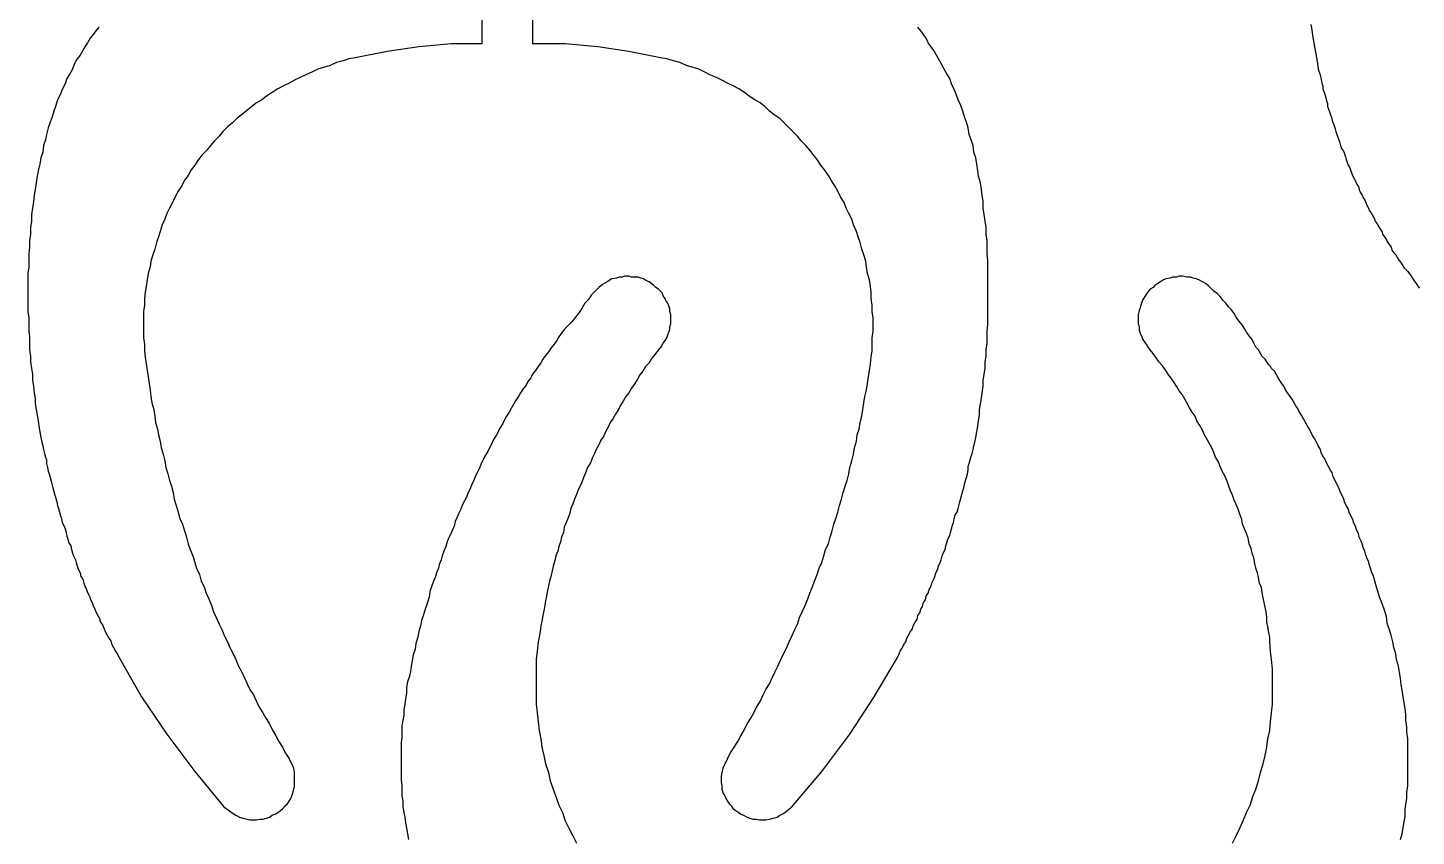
# Model space of a CAD drawing. Extents: x -1063 to 1100, y -467 to 441.
# Drawn here: x -209.2 to 38.8, y 58.8 to 203.2 of the extents above; entities that cross this region are included whole.
import ezdxf

# ---------------------------------------------------------------- set-up
doc = ezdxf.new("R2010")
doc.units = 0
doc.layers.add('P', color=250, linetype='CONTINUOUS')

msp = doc.modelspace()

# ---------------------------------------------------------------- linework, layer by layer
at = {"layer": 'P', "color": 0, "linetype": 'CONTINUOUS'}
for points in [[(-128, 200.33), (-128, 222.5), (-119, 222.5), (-119, 200.33)], [(20, 203.83), (20.17, 202.83), (20.33, 201.83), (20.5, 200.83), (20.67, 199.83), (20.83, 198.83), (21, 197.83), (21.17, 196.83), (21.33, 195.83), (21.67, 194.83), (21.83, 194), (22, 193.33), (22.17, 192.83), (22.17, 192.33), (22.33, 191.83), (22.5, 191.33), (22.67, 190.67), (22.83, 190.17), (23, 189.67), (23, 189.17), (23.17, 188.67), (23.33, 188.17), (23.5, 187.67), (23.67, 187.17), (23.83, 186.67), (24, 186.17), (24.17, 185.67), (24.33, 185.17), (24.5, 184.67), (24.67, 184.17), (24.83, 183.67), (25, 183.17), (25.17, 182.67), (25.33, 182.17), (25.5, 181.67), (25.83, 181.17), (26, 180.67), (26.17, 180.17), (26.33, 179.67), (26.5, 179.17), (26.67, 178.67), (27, 178.17), (27.17, 177.67), (27.33, 177.17), (27.5, 176.67), (27.83, 176.17), (28, 175.83), (28.17, 175.33), (28.5, 174.83), (28.67, 174.33), (28.83, 173.83), (29.17, 173.33), (29.33, 172.83), (29.67, 172.5), (29.83, 172), (30, 171.5), (30.33, 171), (30.5, 170.5), (30.83, 170), (31, 169.67), (31.33, 169.17), (31.5, 168.67), (31.83, 168.17), (32.17, 167.67), (32.33, 167.33), (32.67, 166.83), (32.83, 166.33), (33.17, 165.83), (33.5, 165.33), (33.67, 165), (34, 164.5), (34.33, 164), (34.5, 163.5), (34.83, 163), (35.17, 162.67), (35.67, 161.83), (36.17, 161.17), (36.67, 160.33), (37.33, 159.67), (37.83, 159), (38.33, 158.17), (38.83, 157.5), (39.33, 156.67)], [(-196.5, 203.33), (-197, 202.67), (-197.5, 202), (-198, 201.33), (-198.5, 200.5), (-199, 199.83), (-199.33, 199.17), (-199.83, 198.33), (-200.33, 197.67), (-200.83, 196.83), (-201.17, 195.83), (-201.67, 195), (-202.17, 194.17), (-202.5, 193.17), (-203, 192.17), (-203.33, 191.33), (-203.83, 190.33), (-204.17, 189.33), (-204.5, 188.33), (-204.83, 187.33), (-205.17, 186.33), (-205.5, 185.33), (-205.83, 184.17), (-206, 183.17), (-206.33, 182.17), (-206.5, 181), (-206.83, 180), (-207, 178.83), (-207.33, 177.67), (-207.5, 176.67), (-207.67, 175.5), (-207.83, 174.33), (-208, 173.33), (-208.17, 172.17), (-208.33, 171), (-208.5, 169.83), (-208.5, 168.67), (-208.67, 167.5), (-208.67, 166.33), (-208.83, 165.17), (-208.83, 164), (-209, 162.83), (-209, 161.67), (-209, 160.5), (-209.17, 159.33), (-209.17, 158.33), (-209.17, 157.17), (-209.17, 156), (-209.17, 154.83), (-209.17, 153.67), (-209.17, 152.5), (-209, 151.33), (-209, 150.17), (-209, 149), (-208.83, 148), (-208.83, 146.83), (-208.83, 145.67), (-208.67, 144.5), (-208.67, 143.5), (-208.5, 142.33), (-208.33, 141.33), (-208.33, 140.17), (-208.17, 139.17), (-208, 138), (-207.83, 137), (-207.83, 136), (-207.67, 135), (-207.5, 134), (-207.33, 133), (-207.17, 132), (-207, 131), (-206.83, 130), (-206.67, 129.17), (-206.5, 128.5), (-206.33, 127.83), (-206.17, 127.17), (-206, 126.5), (-205.83, 126), (-205.83, 125.33), (-205.67, 124.67), (-205.5, 124), (-205.33, 123.5), (-205.17, 122.83), (-205, 122.17), (-204.83, 121.5), (-204.67, 121), (-204.5, 120.33), (-204.33, 119.67), (-204.17, 119.17), (-204, 118.5), (-203.83, 117.83), (-203.67, 117.33), (-203.5, 116.67), (-203.33, 116), (-203.17, 115.5), (-203, 114.83), (-202.67, 114.17), (-202.5, 113.67), (-202.33, 113), (-202.17, 112.33), (-202, 111.83), (-201.83, 111.17), (-201.5, 110.67), (-201.33, 110), (-201.17, 109.33), (-201, 108.83), (-200.67, 108.17), (-200.5, 107.67), (-200.33, 107), (-200.17, 106.5), (-199.83, 105.83), (-199.67, 105.17), (-199.33, 104.67), (-199.17, 104), (-199, 103.5), (-198.67, 102.83), (-198.5, 102.33), (-198.17, 101.67), (-198, 101.17), (-197.67, 100.5), (-197.5, 100), (-197.17, 99.33), (-197, 98.83), (-196.67, 98.17), (-196.33, 97.67), (-196.17, 97), (-195.83, 96.5), (-195.5, 95.83), (-195.33, 95.33), (-195, 94.67), (-194.67, 94.17), (-194.33, 93.67), (-194.17, 93), (-193.83, 92.5), (-193.5, 91.83), (-193.17, 91.33), (-192.83, 90.67), (-188.83, 83.67), (-184.33, 77), (-179.33, 70.33), (-174.17, 64), (-172.5, 62.83), (-172, 62.5), (-171.33, 62.17), (-170.67, 62), (-170, 61.83), (-169.5, 61.67), (-168.83, 61.67), (-168.33, 61.67), (-167.67, 61.83), (-167.17, 61.83), (-166.5, 62), (-166, 62.17), (-165.5, 62.5), (-165, 62.67), (-164.5, 63), (-164, 63.33), (-163.67, 63.67), (-163.17, 64.17), (-162.83, 64.5), (-162.5, 65), (-162.17, 65.5), (-162, 66), (-161.83, 66.5), (-161.67, 67.17), (-161.5, 67.67), (-161.5, 68.33), (-161.5, 68.83), (-161.5, 69.5), (-161.5, 70.17), (-161.67, 70.83), (-161.83, 71.33), (-162.17, 72), (-162.5, 72.67)], [(-84.17, 72.67), (-84.5, 72), (-84.83, 71.33), (-85, 70.83), (-85.17, 70.17), (-85.33, 69.5), (-85.33, 68.83), (-85.33, 68.33), (-85.17, 67.67), (-85.17, 67.17), (-85, 66.5), (-84.67, 66), (-84.5, 65.5), (-84.17, 65), (-83.83, 64.5), (-83.5, 64.17), (-83.17, 63.67), (-82.67, 63.33), (-82.17, 63), (-81.83, 62.67), (-81.33, 62.5), (-80.67, 62.17), (-80.17, 62), (-79.67, 61.83), (-79, 61.83), (-78.5, 61.67), (-77.83, 61.67), (-77.33, 61.67), (-76.67, 61.83), (-76, 62), (-75.33, 62.17), (-74.83, 62.5), (-74.17, 62.83), (-72.67, 64), (-67.33, 70.33), (-62.33, 77), (-58, 83.67), (-53.83, 90.67), (-53.5, 91.33), (-53.33, 91.83), (-53, 92.33), (-52.67, 93), (-52.33, 93.5), (-52.17, 94.17), (-51.83, 94.67), (-51.5, 95.33), (-51.17, 95.83), (-51, 96.33), (-50.67, 97), (-50.33, 97.5), (-50.17, 98.17), (-49.83, 98.67), (-49.67, 99.33), (-49.33, 99.83), (-49.17, 100.5), (-48.83, 101), (-48.67, 101.67), (-48.33, 102.17), (-48.17, 102.83), (-47.83, 103.5), (-47.67, 104), (-47.33, 104.67), (-47.17, 105.17), (-47, 105.83), (-46.67, 106.33), (-46.5, 107), (-46.17, 107.67), (-46, 108.17), (-45.83, 108.83), (-45.67, 109.33), (-45.33, 110), (-45.17, 110.67), (-45, 111.17), (-44.83, 111.83), (-44.5, 112.5), (-44.33, 113), (-44.17, 113.67), (-44, 114.33), (-43.83, 114.83), (-43.67, 115.5), (-43.5, 116.17), (-43.17, 116.67), (-43, 117.33), (-42.83, 118), (-42.67, 118.5), (-42.5, 119.17), (-42.33, 119.83), (-42.17, 120.5), (-42, 121), (-41.83, 121.67), (-41.67, 122.33), (-41.5, 122.83), (-41.33, 123.5), (-41.17, 124.17), (-41.17, 124.83), (-41, 125.33), (-40.83, 126), (-40.67, 126.67), (-40.5, 127.17), (-40.33, 127.83), (-40.17, 128.5), (-40, 129.17), (-39.83, 130), (-39.67, 131), (-39.5, 132), (-39.33, 133), (-39.17, 134), (-39.17, 135), (-39, 136), (-38.83, 137), (-38.67, 138), (-38.5, 139.17), (-38.5, 140.17), (-38.33, 141.33), (-38.17, 142.33), (-38.17, 143.5), (-38, 144.5), (-38, 145.67), (-37.83, 146.83), (-37.83, 148), (-37.83, 149), (-37.67, 150.17), (-37.67, 151.33), (-37.67, 152.5), (-37.67, 153.67), (-37.67, 154.83), (-37.67, 156), (-37.67, 157.17), (-37.67, 158.33), (-37.67, 159.33), (-37.67, 160.5), (-37.67, 161.67), (-37.83, 162.83), (-37.83, 164), (-37.83, 165.17), (-38, 166.33), (-38, 167.5), (-38.17, 168.67), (-38.33, 169.83), (-38.5, 171), (-38.5, 172.17), (-38.67, 173.33), (-38.83, 174.33), (-39, 175.5), (-39.33, 176.67), (-39.5, 177.67), (-39.67, 178.83), (-39.83, 180), (-40.17, 181), (-40.33, 182.17), (-40.67, 183.17), (-41, 184.17), (-41.17, 185.33), (-41.5, 186.33), (-41.83, 187.33), (-42.17, 188.33), (-42.5, 189.33), (-43, 190.33), (-43.33, 191.33), (-43.67, 192.17), (-44.17, 193.17), (-44.5, 194.17), (-45, 195), (-45.5, 195.83), (-46, 196.83), (-46.5, 197.67), (-46.83, 198.33), (-47.33, 199.17), (-47.83, 199.83), (-48.33, 200.5), (-48.67, 201.33), (-49.17, 202), (-49.67, 202.67), (-50.17, 203.33)], [(-128, 200.33), (-133.5, 200.33), (-139.33, 199.83), (-145, 199), (-150.67, 197.83)], [(-96.17, 197.83), (-101.83, 199), (-107.33, 199.83), (-113.17, 200.33), (-119, 200.33)], [(-150.67, 197.83), (-151.83, 197.67), (-152.83, 197.33), (-154, 197), (-155.17, 196.5), (-156.17, 196.17), (-157.33, 195.83), (-158.33, 195.33), (-159.5, 194.83), (-160.5, 194.33), (-161.5, 193.83), (-162.5, 193.33), (-163.5, 192.83), (-164.5, 192.33), (-165.5, 191.67), (-166.5, 191), (-167.33, 190.33), (-168.33, 189.83), (-169.17, 189.17), (-170.17, 188.33), (-171, 187.67), (-171.83, 187), (-172.67, 186.17), (-173.5, 185.5), (-174.33, 184.67), (-175, 183.83), (-175.83, 183), (-176.5, 182.17), (-177.17, 181.33), (-178, 180.5), (-178.67, 179.67), (-179.33, 178.67), (-180, 177.83), (-180.5, 176.83), (-181.17, 176), (-181.67, 175), (-182.33, 174), (-182.83, 173), (-183.33, 172), (-183.83, 171), (-184.33, 170), (-184.67, 169), (-185.17, 168), (-185.5, 166.83), (-185.83, 165.83), (-186.17, 164.83), (-186.5, 163.67), (-186.83, 162.67), (-187.17, 161.5), (-187.33, 160.5), (-187.67, 159.33), (-187.83, 158.17), (-188, 157), (-188.17, 156), (-188.33, 154.83), (-188.33, 153.67), (-188.5, 152.5), (-188.5, 151.33), (-188.5, 150.17), (-188.5, 149), (-188.5, 147.83), (-188.33, 146.67), (-188.33, 145.5), (-188.17, 144.33), (-188, 143.17)], [(-58.67, 143.17), (-58.5, 144.33), (-58.33, 145.5), (-58.33, 146.67), (-58.33, 147.83), (-58.17, 149), (-58.17, 150.17), (-58.17, 151.33), (-58.33, 152.5), (-58.33, 153.67), (-58.5, 154.83), (-58.5, 156), (-58.67, 157), (-58.83, 158.17), (-59.17, 159.33), (-59.33, 160.5), (-59.5, 161.5), (-59.83, 162.67), (-60.17, 163.67), (-60.5, 164.83), (-60.83, 165.83), (-61.17, 166.83), (-61.67, 168), (-62, 169), (-62.5, 170), (-63, 171), (-63.33, 172), (-64, 173), (-64.5, 174), (-65, 175), (-65.67, 176), (-66.17, 176.83), (-66.83, 177.83), (-67.5, 178.67), (-68.17, 179.67), (-68.83, 180.5), (-69.5, 181.33), (-70.17, 182.17), (-71, 183), (-71.67, 183.83), (-72.5, 184.67), (-73.33, 185.5), (-74, 186.17), (-74.83, 187), (-75.83, 187.67), (-76.67, 188.33), (-77.5, 189.17), (-78.33, 189.83), (-79.33, 190.33), (-80.33, 191), (-81.17, 191.67), (-82.17, 192.33), (-83.17, 192.83), (-84.17, 193.33), (-85.17, 193.83), (-86.17, 194.33), (-87.33, 194.83), (-88.33, 195.33), (-89.33, 195.83), (-90.5, 196.17), (-91.5, 196.5), (-92.67, 197), (-93.83, 197.33), (-95, 197.67), (-96.17, 197.83)], [(-96, 146.33), (-95.67, 146.83), (-95.33, 147.33), (-95, 147.83), (-94.83, 148.33), (-94.67, 148.83), (-94.5, 149.33), (-94.5, 149.83), (-94.33, 150.33), (-94.33, 151), (-94.33, 151.5), (-94.33, 152), (-94.5, 152.5), (-94.5, 153), (-94.67, 153.5), (-94.83, 154), (-95.17, 154.5), (-95.33, 154.83), (-95.67, 155.33), (-95.83, 155.83), (-96.17, 156.17), (-96.5, 156.5), (-97, 156.83), (-97.33, 157.17), (-97.83, 157.5), (-98.17, 157.83), (-98.67, 158), (-99.17, 158.33), (-99.67, 158.5), (-100.17, 158.67), (-100.67, 158.67), (-101.33, 158.67), (-101.83, 158.83), (-102.5, 158.83), (-103, 158.67), (-103.5, 158.67), (-104, 158.5), (-104.83, 158.33), (-105.67, 157.83), (-106.5, 157.33), (-107.17, 156.83), (-107.83, 156.17), (-108.5, 155.5), (-109, 154.67), (-109.67, 154), (-110.17, 153.17), (-110.67, 152.33), (-111.33, 151.5), (-112, 150.67), (-112.67, 150), (-113.33, 149.33), (-113.83, 148.67), (-114.33, 148), (-114.67, 147.33), (-115.17, 146.67), (-115.67, 146), (-116.17, 145.33), (-116.67, 144.67), (-117.17, 144), (-117.5, 143.33), (-118, 142.67), (-118.5, 142), (-119, 141.33), (-119.33, 140.67), (-119.83, 140), (-120.17, 139.33), (-120.67, 138.67), (-121.17, 138), (-121.5, 137.33), (-122, 136.67), (-122.33, 136), (-122.83, 135.17), (-123.17, 134.5), (-123.67, 133.83), (-124, 133.17), (-124.33, 132.5), (-124.83, 131.67), (-125.17, 131), (-125.5, 130.33), (-126, 129.67), (-126.33, 128.83), (-126.67, 128.17), (-127, 127.5), (-127.5, 126.67), (-127.83, 126), (-128.17, 125.33), (-128.5, 124.5), (-128.83, 123.83), (-129.17, 123.17), (-129.5, 122.33), (-129.83, 121.67), (-130.17, 120.83), (-130.5, 120.17), (-130.83, 119.33), (-131.17, 118.67), (-131.5, 118), (-131.83, 117.17), (-132.17, 116.5), (-132.5, 115.67), (-132.83, 115), (-133, 114.17), (-133.33, 113.5), (-133.67, 112.67), (-134, 112), (-134.33, 111.17), (-134.5, 110.5), (-134.83, 109.67), (-135.17, 108.83), (-135.33, 108.17), (-135.67, 107.33), (-135.83, 106.67), (-136.17, 105.83), (-136.33, 105.17), (-136.67, 104.33), (-137, 103.5), (-137.33, 102.5), (-137.5, 101.5), (-137.83, 100.33), (-138.17, 99.33), (-138.5, 98.33), (-138.83, 97.33), (-139, 96.33), (-139.33, 95.33), (-139.5, 94.33), (-139.83, 93.17), (-140, 92.17), (-140.33, 91.17), (-140.5, 90.17), (-140.67, 89.17), (-140.83, 88.17), (-141, 87.33), (-141.33, 86.33), (-141.5, 85.33), (-141.5, 84.33), (-141.67, 83.33), (-141.83, 82.33), (-142, 81.33), (-142, 80.33), (-142.17, 79.5), (-142.33, 78.5), (-142.33, 77.5), (-142.33, 76.5), (-142.5, 75.5), (-142.5, 74.67), (-142.5, 73.67), (-142.5, 72.67), (-142.5, 71.67), (-142.5, 70.83), (-142.5, 69.83), (-142.5, 68.83), (-142.33, 67.83), (-142.33, 66.83), (-142.33, 66), (-142.17, 65), (-142.17, 64), (-142, 63), (-141.83, 62.17), (-141.67, 61.17), (-141.5, 60.17), (-141.33, 59.17), (-141.17, 58.17)], [(36, 58.17), (36.33, 59.17), (36.5, 60.33), (36.67, 61.33), (36.83, 62.33), (36.83, 63.5), (37, 64.5), (37.17, 65.5), (37.17, 66.67), (37.33, 67.67), (37.33, 68.67), (37.33, 69.83), (37.33, 70.83), (37.33, 72), (37.33, 73), (37.33, 74), (37.33, 75.17), (37.33, 76.17), (37.17, 77.33), (37.17, 78.33), (37, 79.5), (37, 80.5), (36.83, 81.5), (36.67, 82.67), (36.5, 83.67), (36.33, 84.83), (36.17, 85.83), (36, 87), (35.83, 88), (35.67, 89.17), (35.33, 90.33), (35.17, 91.33), (34.83, 92.5), (34.67, 93.5), (34.33, 94.67), (34, 95.83), (33.67, 96.83), (33.5, 98), (33.17, 99.17), (32.83, 100.17), (32.33, 101.33), (32, 102.5), (31.67, 103.5), (31.5, 104.17), (31.33, 104.83), (31.17, 105.33), (30.83, 106), (30.67, 106.67), (30.5, 107.17), (30.33, 107.83), (30, 108.5), (29.83, 109), (29.67, 109.67), (29.33, 110.33), (29.17, 111), (29, 111.5), (28.67, 112.17), (28.5, 112.83), (28.17, 113.5), (28, 114.17), (27.67, 114.67), (27.5, 115.33), (27.17, 116), (26.83, 116.67), (26.67, 117.33), (26.33, 117.83), (26, 118.5), (25.83, 119.17), (25.5, 119.83), (25.17, 120.5), (25, 121), (24.67, 121.67), (24.33, 122.33), (24, 123), (23.83, 123.67), (23.5, 124.17), (23.17, 124.83), (22.83, 125.5), (22.5, 126.17), (22.17, 126.67), (21.83, 127.33), (21.67, 128), (21.33, 128.5), (21, 129.17), (20.67, 129.83), (20.33, 130.33), (20, 131), (19.67, 131.67), (19.33, 132.17), (19, 132.83), (18.67, 133.33), (18.33, 134), (18, 134.5), (17.67, 135.17), (17.33, 135.67), (17, 136.33), (16.67, 136.83), (16.17, 137.5), (15.83, 138), (15.5, 138.5), (15.17, 139.17), (14.83, 139.67), (14.5, 140.17), (14.17, 140.67), (13.83, 141.33), (13.5, 141.83), (13, 142.33), (12.83, 142.67), (12.5, 143), (12.17, 143.5), (11.83, 144), (11.33, 144.5), (11, 145), (10.67, 145.67), (10.17, 146.17), (9.83, 146.83), (9.5, 147.5), (9, 148.17), (8.5, 148.83), (8.17, 149.5), (7.67, 150.17), (7.17, 150.83), (6.67, 151.5), (6.33, 152.17), (5.83, 152.83), (5.33, 153.33), (4.83, 154), (4.33, 154.5), (3.83, 155.17), (3.33, 155.67), (2.67, 156.17), (2.17, 156.67), (1.67, 157.17), (1.17, 157.5), (0.67, 157.83), (0, 158.17), (-0.5, 158.33), (-1, 158.5), (-1.5, 158.67), (-2.17, 158.67), (-2.83, 158.83), (-3.5, 158.83), (-4, 158.67), (-4.67, 158.67), (-5.17, 158.5), (-5.83, 158.33), (-6.33, 158.17), (-6.83, 157.83), (-7.33, 157.5), (-7.83, 157.17), (-8.17, 156.83), (-8.67, 156.5), (-9, 156.17), (-9.33, 155.67), (-9.67, 155.17), (-10, 154.67), (-10.17, 154.17), (-10.33, 153.67), (-10.5, 153.17), (-10.67, 152.67), (-10.83, 152), (-10.83, 151.5), (-10.83, 151), (-10.83, 150.33), (-10.67, 149.83), (-10.67, 149.17), (-10.5, 148.67), (-10.17, 148), (-10, 147.5), (-9.67, 147), (-9.17, 146.33)], [(-96, 146.33), (-96.5, 145.67), (-97.17, 144.83), (-97.67, 144.17), (-98.17, 143.33), (-98.83, 142.67), (-99.33, 141.83), (-99.83, 141.17), (-100.33, 140.33), (-100.83, 139.5), (-101.33, 138.83), (-101.83, 138), (-102.33, 137.33), (-102.83, 136.5), (-103.33, 135.67), (-103.67, 135), (-104.17, 134.17), (-104.67, 133.33), (-105.17, 132.67), (-105.5, 131.83), (-106, 131), (-106.33, 130.17), (-106.83, 129.5), (-107.17, 128.67), (-107.67, 127.83), (-108, 127), (-108.33, 126.33), (-108.67, 125.5), (-109.17, 124.67), (-109.5, 123.83), (-109.83, 123), (-110.17, 122.17), (-110.5, 121.33), (-110.83, 120.67), (-111.17, 119.83), (-111.5, 119), (-111.83, 118.17), (-112.17, 117.33), (-112.33, 116.5), (-112.67, 115.67), (-113, 114.83), (-113.33, 114), (-113.5, 113), (-113.83, 112.17), (-114, 111.33), (-114.33, 110.5), (-114.5, 109.67), (-114.83, 108.83), (-115, 108), (-115.33, 107), (-115.5, 106.17), (-115.67, 105.33), (-116, 104.33), (-116.17, 103.5), (-116.33, 102.67), (-116.5, 101.67), (-116.67, 100.83), (-116.83, 100), (-117, 99), (-117.17, 98.17), (-117.33, 97.17), (-117.5, 96.33), (-117.67, 95.33), (-117.83, 94.33), (-118, 93.5)], [(12.67, 93.5), (12.67, 94.33), (12.5, 95.17), (12.33, 96.17), (12.17, 97), (12.17, 97.83), (12, 98.83), (11.83, 99.67), (11.67, 100.5), (11.5, 101.33), (11.33, 102.33), (11.17, 103.17), (10.83, 104), (10.67, 105), (10.5, 105.83), (10.17, 106.67), (10, 107.5), (9.83, 108.5), (9.5, 109.33), (9.33, 110.17), (9, 111), (8.83, 112), (8.5, 112.83), (8.17, 113.67), (7.83, 114.5), (7.67, 115.33), (7.33, 116.33), (7, 117.17), (6.67, 118), (6.33, 118.83), (6, 119.67), (5.67, 120.5), (5.33, 121.5), (5, 122.33), (4.67, 123.17), (4.17, 124), (3.83, 124.83), (3.5, 125.67), (3, 126.5), (2.67, 127.33), (2.33, 128.17), (1.83, 129), (1.5, 129.67), (1, 130.5), (0.67, 131.33), (0.17, 132.17), (-0.33, 133), (-0.67, 133.83), (-1.17, 134.5), (-1.67, 135.33), (-2.17, 136.17), (-2.5, 136.83), (-3, 137.67), (-3.5, 138.33), (-4, 139.17), (-4.5, 140), (-5, 140.67), (-5.5, 141.33), (-6, 142.17), (-6.5, 142.83), (-7.17, 143.5), (-7.67, 144.33), (-8.17, 145), (-8.67, 145.67), (-9.17, 146.33)], [(-188, 143.17), (-187.83, 142), (-187.67, 140.83), (-187.5, 139.67), (-187.33, 138.5), (-187.17, 137.33), (-187, 136.17), (-186.67, 135), (-186.5, 133.83), (-186.33, 132.67), (-186, 131.5), (-185.83, 130.5), (-185.5, 129.33), (-185.33, 128.17), (-185, 127), (-184.67, 125.83), (-184.5, 124.67), (-184.17, 123.5), (-183.83, 122.33), (-183.5, 121.33), (-183.17, 120.17), (-183, 119), (-182.67, 117.83), (-182.33, 116.67), (-182, 115.5), (-181.5, 114.5), (-181.17, 113.33), (-180.83, 112.17), (-180.5, 111), (-180.17, 110), (-179.67, 108.83), (-179.33, 107.67), (-179, 106.67), (-178.5, 105.5), (-178.17, 104.33), (-177.67, 103.33), (-177.33, 102.17), (-176.83, 101.17), (-176.33, 100), (-176, 98.83), (-175.5, 97.83), (-175, 96.67), (-174.5, 95.67), (-174, 94.5), (-173.5, 93.5), (-173, 92.33), (-172.5, 91.33), (-172, 90.33), (-171.5, 89.17), (-171, 88.17), (-170.5, 87.17), (-170, 86), (-169.5, 85), (-168.83, 84), (-168.33, 82.83), (-167.83, 81.83), (-167.17, 80.83), (-166.67, 79.83), (-166, 78.83), (-165.5, 77.83), (-164.83, 76.67), (-164.33, 75.67), (-163.67, 74.67), (-163.17, 73.67), (-162.5, 72.67)], [(-84.17, 72.67), (-83.67, 73.67), (-83, 74.67), (-82.33, 75.67), (-81.83, 76.67), (-81.17, 77.83), (-80.67, 78.83), (-80, 79.83), (-79.5, 80.83), (-79, 81.83), (-78.33, 82.83), (-77.83, 84), (-77.33, 85), (-76.67, 86), (-76.17, 87.17), (-75.67, 88.17), (-75.17, 89.17), (-74.67, 90.33), (-74.17, 91.33), (-73.67, 92.33), (-73.17, 93.5), (-72.67, 94.5), (-72.17, 95.67), (-71.67, 96.67), (-71.33, 97.83), (-70.83, 98.83), (-70.33, 100), (-69.83, 101.17), (-69.5, 102.17), (-69, 103.33), (-68.67, 104.33), (-68.17, 105.5), (-67.83, 106.67), (-67.33, 107.67), (-67, 108.83), (-66.67, 110), (-66.17, 111), (-65.83, 112.17), (-65.5, 113.33), (-65.17, 114.5), (-64.83, 115.5), (-64.5, 116.67), (-64.17, 117.83), (-63.83, 119), (-63.5, 120.17), (-63.17, 121.33), (-62.83, 122.33), (-62.5, 123.5), (-62.33, 124.67), (-62, 125.83), (-61.67, 127), (-61.5, 128.17), (-61.17, 129.33), (-61, 130.5), (-60.67, 131.5), (-60.5, 132.67), (-60.17, 133.83), (-60, 135), (-59.83, 136.17), (-59.67, 137.33), (-59.33, 138.5), (-59.17, 139.67), (-59, 140.83), (-58.83, 142), (-58.67, 143.17)], [(-118, 93.5), (-118.17, 91.83), (-118.33, 90.33), (-118.33, 88.67), (-118.33, 87), (-118.33, 85.5), (-118.33, 83.83), (-118.33, 82.33), (-118.17, 80.83), (-118, 79.17), (-117.83, 77.67), (-117.5, 76.17), (-117.33, 74.67), (-117, 73.17), (-116.67, 71.67), (-116.17, 70.17), (-115.83, 68.67), (-115.33, 67.17), (-114.83, 65.83), (-114.33, 64.33), (-113.67, 63), (-113.17, 61.5), (-112.5, 60.17), (-111.83, 58.83), (-111.17, 57.5)], [(6, 57.5), (6.67, 58.83), (7.33, 60.17), (8, 61.67), (8.5, 63), (9.17, 64.33), (9.67, 65.83), (10.17, 67.17), (10.67, 68.67), (11, 70.17), (11.5, 71.67), (11.83, 73.17), (12.17, 74.67), (12.33, 76.17), (12.67, 77.67), (12.83, 79.17), (13, 80.83), (13.17, 82.33), (13.17, 83.83), (13.17, 85.5), (13.17, 87), (13.17, 88.67), (13, 90.33), (12.83, 91.83), (12.67, 93.5)]]:
    msp.add_lwpolyline(points, dxfattribs=at)

doc.saveas('drawing.dxf')
